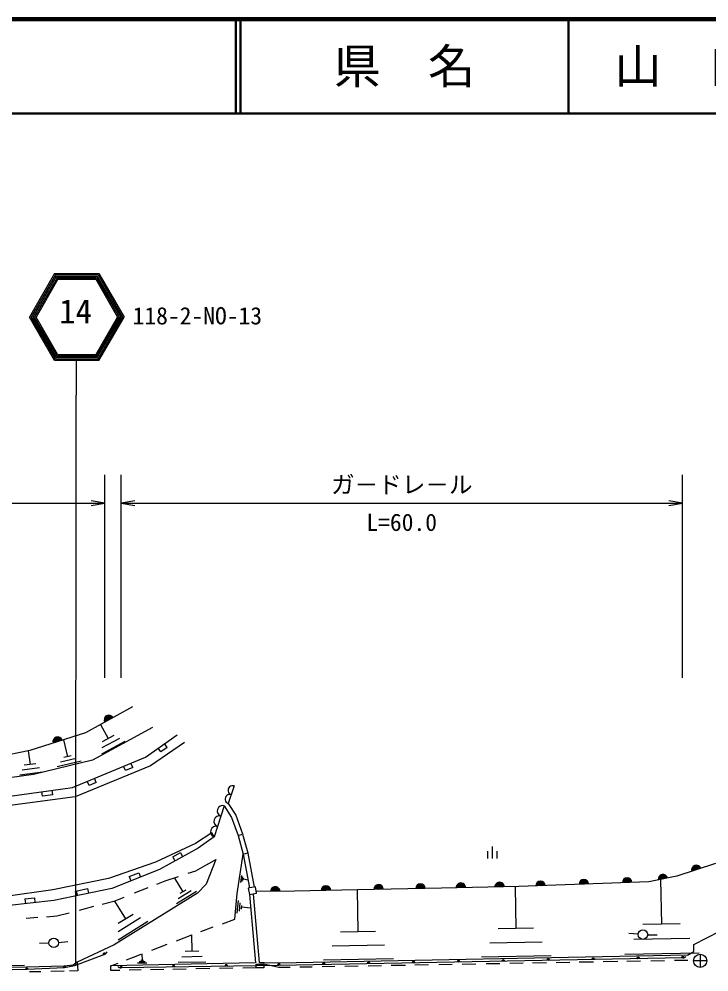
# Model space of a CAD drawing. Units: millimetres, scale not verified. Extents: x 40000 to 680000, y 20000 to 380000.
# Drawn here: x 274798 to 347899, y 279042 to 380000 of the extents above; entities that cross this region are included whole.
import ezdxf
from ezdxf.enums import TextEntityAlignment as Align

# ---------------------------------------------------------------- set-up
doc = ezdxf.new("R2010")
doc.units = ezdxf.units.MM
doc.header["$LTSCALE"] = 1000
for name, color, linetype, lineweight in [('M-BGD', 7, 'Continuous', 25), ('M-BMK-SRVR', 3, 'Continuous', 25), ('M-STR-STR3', 7, 'Continuous', 25), ('M-STR-STRC', 7, 'Continuous', 25), ('M-TTL', 2, 'Continuous', 140), ('M-TTL-FRAM', 2, 'Continuous', 50), ('M-TTL-LINE', 7, 'Continuous', 50)]:
    doc.layers.add(name, color=color, linetype=linetype, lineweight=lineweight)
doc.layers.add('M-TTL-TXT', color=7, linetype='Continuous')
doc.styles.add('ＭＳ ゴシック', font='')
doc.styles.get('ＭＳ ゴシック').set_extended_font_data('MS Gothic')

# ---------------------------------------------------------------- blocks, each defined once
blk = doc.blocks.new('open_arrow')
at = {"color": 0, "linetype": 'Continuous', "lineweight": -2}
blk.add_lwpolyline([(7.5, 1.25), (0, 0), (7.5, -1.25)], dxfattribs=at)

msp = doc.modelspace()

# ---------------------------------------------------------------- linework, layer by layer
at = {"layer": 'M-BGD'}
for p, q in [((286811, 307118), (281829, 304375)), ((288926, 304927), (282569, 301465)), ((283422, 305253), (284232, 303773)), ((281829, 304375), (275942, 302519)), ((284852, 304103), (283612, 303433)), ((288198, 301815), (291560, 304175)), ((279494, 303638), (279934, 301848)), ((286012, 303453), (283532, 302103)), ((285432, 303783), (283572, 302773)), ((292344, 303335), (288708, 300887)), ((290502, 302822), (290215, 303231)), ((275942, 302519), (265858, 300369)), ((275762, 302483), (275962, 301013)), ((280314, 301938), (279544, 301758)), ((289830, 302350), (289543, 302759)), ((290502, 302822), (289830, 302350)), ((276572, 301093), (275352, 300933)), ((282569, 301465), (276313, 299959)), ((281394, 301388), (278834, 300768)), ((280854, 301668), (279194, 301268)), ((280478, 298601), (288198, 301815)), ((288708, 300887), (280737, 297595)), ((286846, 300711), (286654, 301172)), ((276313, 299959), (266061, 298572)), ((277322, 300203), (274872, 299873)), ((276952, 300653), (275112, 300403)), ((286074, 300389), (285882, 300851)), ((286846, 300711), (286074, 300389)), ((282214, 298782), (282022, 299244)), ((282986, 299103), (282214, 298782)), ((282986, 299103), (282794, 299565)), ((264157, 296325), (280478, 298601)), ((277283, 297650), (277214, 298145)), ((278371, 297802), (278302, 298297)), ((297582, 298752), (296969, 296900)), ((280737, 297595), (267205, 295779)), ((278371, 297802), (277283, 297650)), ((296969, 296900), (297756, 295635)), ((296544, 296635), (295474, 293354)), ((296544, 296635), (297305, 295414)), ((297305, 295414), (298009, 293504)), ((297756, 295635), (298478, 293677)), ((295216, 293782), (293489, 292654)), ((295474, 293354), (293762, 292149)), ((295474, 293354), (295216, 293782)), ((298009, 293504), (298491, 293637)), ((298009, 293504), (298556, 291519)), ((298491, 293637), (299038, 291652)), ((293489, 292654), (289270, 290664)), ((293762, 292149), (289691, 289885)), ((324444, 291823), (324444, 291073)), ((324944, 292323), (324944, 291073)), ((325444, 291073), (325444, 291823)), ((291076, 291228), (291890, 291680)), ((291076, 291228), (291319, 290791)), ((291890, 291680), (292133, 291243)), ((295655, 290951), (294631, 288343)), ((294744, 290433), (295655, 290951)), ((297911, 287336), (298556, 291519)), ((298556, 291519), (299038, 291652)), ((298556, 291519), (299228, 287941)), ((299048, 291612), (299719, 288034)), ((289270, 290664), (284267, 288944)), ((289691, 289885), (284613, 287887)), ((294744, 290433), (293507, 289729)), ((348610, 290528), (344511, 289180)), ((284267, 288944), (278388, 287738)), ((286461, 289152), (287477, 289551)), ((286461, 289152), (286644, 288686)), ((287477, 289551), (287660, 289086)), ((291642, 289118), (290252, 288662)), ((291254, 288988), (292154, 287528)), ((293507, 289729), (292681, 289458)), ((298294, 288528), (298404, 289248)), ((298424, 288638), (298494, 289108)), ((298554, 288748), (298584, 288968)), ((299074, 288778), (298574, 288858)), ((344511, 289180), (341540, 288602)), ((342782, 288843), (342872, 284113)), ((278388, 287738), (273397, 287023)), ((284613, 287887), (278478, 286615)), ((280831, 287613), (282058, 287868)), ((282058, 287868), (282159, 287378)), ((288449, 287949), (286999, 287375)), ((290252, 288662), (289368, 288313)), ((294631, 288343), (293698, 287377)), ((299845, 288061), (299081, 287922)), ((299081, 287922), (299203, 287254)), ((299966, 287393), (299845, 288061)), ((310653, 287745), (304001, 287597)), ((310632, 287743), (310712, 283313)), ((319559, 287935), (310653, 287745)), ((327765, 288081), (319559, 287935)), ((327352, 288073), (327442, 283633)), ((341540, 288602), (327765, 288081)), ((275419, 286779), (276420, 286890)), ((275419, 286779), (275474, 286282)), ((276420, 286890), (276475, 286393)), ((285913, 286946), (284842, 286522)), ((293698, 287377), (284863, 281927)), ((293584, 287548), (291494, 286258)), ((293024, 287638), (291674, 286798)), ((292464, 287718), (291844, 287338)), ((297652, 284626), (297911, 287336)), ((299203, 287254), (299966, 287393)), ((299210, 287245), (299837, 280008)), ((299608, 287279), (300235, 280042)), ((304001, 287597), (299910, 287549)), ((278478, 286615), (273471, 286059)), ((282702, 285959), (281178, 285558)), ((284842, 286522), (283620, 286201)), ((284922, 286553), (286092, 284663)), ((297914, 285258), (298044, 286618)), ((298144, 285478), (298224, 286358)), ((298364, 285698), (298404, 286098)), ((299334, 285808), (298384, 285898)), ((276778, 284797), (275545, 284715)), ((278807, 284934), (277705, 284860)), ((280098, 285273), (278807, 284934)), ((286882, 285143), (285302, 284173)), ((287672, 284763), (285302, 283303)), ((288452, 284373), (285292, 282423)), ((294051, 283324), (295381, 283805)), ((296342, 284153), (297652, 284626)), ((344842, 284143), (340902, 284073)), ((291463, 282350), (293117, 282986)), ((293072, 282973), (293112, 281233)), ((312562, 283343), (308862, 283273)), ((329292, 283663), (325582, 283593)), ((340407, 283032), (339410, 283105)), ((341406, 282985), (342406, 282966)), ((346297, 281966), (349039, 283364)), ((277966, 282095), (276967, 282053)), ((278963, 282163), (279959, 282256)), ((284863, 281927), (280956, 280082)), ((288853, 281347), (290484, 281974)), ((313512, 281883), (307972, 281783)), ((330242, 282203), (324682, 282093)), ((345862, 282583), (339942, 282483)), ((346290, 281205), (346297, 281966)), ((283840, 280898), (280684, 279694)), ((286930, 280608), (287722, 280913)), ((287814, 280948), (287834, 280258)), ((294212, 280673), (292032, 280623)), ((293832, 281243), (292382, 281213)), ((345618, 280807), (302346, 279988)), ((331192, 280733), (323782, 280593)), ((346872, 281023), (338982, 280883)), ((345618, 280807), (346290, 281205)), ((275372, 279733), (270492, 279673)), ((279565, 279667), (275585, 279533)), ((280516, 279770), (279565, 279667)), ((280684, 279694), (279610, 279483)), ((280956, 280082), (280516, 279770)), ((280956, 280082), (281024, 279142)), ((284515, 279190), (284519, 279695)), ((299802, 279995), (284519, 279695)), ((284519, 279695), (285286, 279986)), ((302323, 279742), (285609, 279465)), ((286190, 280328), (286930, 280608)), ((288324, 279968), (287344, 279958)), ((288154, 280118), (287514, 280108)), ((287974, 280258), (287684, 280258)), ((294582, 280093), (291672, 280033)), ((299929, 279484), (299929, 279876)), ((299929, 279876), (300731, 279875)), ((300765, 279990), (300280, 279990)), ((300731, 279875), (300730, 279483)), ((302340, 279496), (300731, 279875)), ((302346, 279988), (300765, 279990)), ((345144, 280536), (302323, 279742)), ((314462, 280423), (307072, 280283)), ((313204, 279690), (311792, 279665)), ((315738, 279736), (314239, 279709)), ((318176, 279779), (316740, 279754)), ((320675, 279824), (319262, 279799)), ((323202, 279869), (321759, 279843)), ((325742, 279915), (324284, 279889)), ((328214, 279959), (326811, 279934)), ((330681, 280003), (329208, 279977)), ((333170, 280048), (331701, 280021)), ((335673, 280092), (334165, 280065)), ((338230, 280138), (336705, 280111)), ((340659, 280182), (339198, 280155)), ((343195, 280227), (341752, 280201)), ((345671, 280271), (344253, 280246)), ((275585, 279533), (251585, 279235)), ((275625, 279285), (260343, 279056)), ((279610, 279483), (275625, 279285)), ((277105, 279067), (275901, 279042)), ((279569, 279119), (278155, 279089)), ((281024, 279142), (280153, 279128)), ((285490, 279209), (284515, 279190)), ((287745, 279252), (286472, 279227)), ((290127, 279297), (288734, 279271)), ((292500, 279342), (291109, 279316)), ((295027, 279391), (293533, 279362)), ((297436, 279436), (296043, 279410)), ((299929, 279484), (298526, 279457)), ((300730, 279483), (299929, 279484)), ((303530, 279517), (302340, 279496)), ((305867, 279559), (304536, 279535)), ((308259, 279602), (306927, 279578)), ((310742, 279646), (309312, 279621))]:
    msp.add_line(p, q, dxfattribs=at)
for centre in [(340906, 282995), (278466, 282117)]:
    msp.add_circle(centre, 500, dxfattribs=at)
for centre, radius, start, end in [((284320, 305746), 500, 28.8396, 208.8396), ((284320, 305746), 500, 28.8396, 208.8396), ((284320, 305746), 450, 28.8396, 208.8396), ((284320, 305746), 400, 28.8396, 208.8396), ((284320, 305746), 350, 28.8396, 208.8396), ((284320, 305746), 300, 28.8396, 208.8396), ((284320, 305746), 250, 28.8396, 208.8396), ((284320, 305746), 200, 28.8396, 208.8396), ((284320, 305746), 150, 28.8396, 208.8396), ((284320, 305746), 100, 28.8396, 208.8396), ((284320, 305746), 50, 28.8396, 208.8396), ((278886, 303447), 500, 17.49291, 197.49291), ((278886, 303447), 500, 17.49291, 197.49291), ((278886, 303447), 450, 17.49291, 197.49291), ((278886, 303447), 400, 17.49291, 197.49291), ((278886, 303447), 350, 17.49291, 197.49291), ((278886, 303447), 300, 17.49291, 197.49291), ((278886, 303447), 250, 17.49291, 197.49291), ((278886, 303447), 200, 17.49291, 197.49291), ((278886, 303447), 150, 17.49291, 197.49291), ((278886, 303447), 100, 17.49291, 197.49291), ((278886, 303447), 50, 17.49291, 197.49291), ((297122, 297363), 488, 71.66856, 251.66856), ((297429, 298289), 488, 71.66856, 251.66856), ((296366, 296088), 575, 71.93402, 251.93402), ((296009, 294995), 575, 71.93402, 251.93402), ((295652, 293901), 575, 71.93402, 251.93402), ((346561, 289854), 500, 18.20208, 198.20208), ((346561, 289854), 500, 18.20208, 198.20208), ((346561, 289854), 450, 18.20208, 198.20208), ((346561, 289854), 400, 18.20208, 198.20208), ((346561, 289854), 350, 18.20208, 198.20208), ((346561, 289854), 300, 18.20208, 198.20208), ((346561, 289854), 250, 18.20208, 198.20208), ((346561, 289854), 200, 18.20208, 198.20208), ((346561, 289854), 150, 18.20208, 198.20208), ((346561, 289854), 100, 18.20208, 198.20208), ((346561, 289854), 50, 18.20208, 198.20208), ((334652, 288342), 500, 2.16735, 182.16735), ((334652, 288342), 500, 2.16735, 182.16735), ((334652, 288342), 450, 2.16735, 182.16735), ((334652, 288342), 400, 2.16735, 182.16735), ((339244, 288515), 500, 2.16735, 182.16735), ((339244, 288515), 500, 2.16735, 182.16735), ((339244, 288515), 450, 2.16735, 182.16735), ((339244, 288515), 400, 2.16735, 182.16735), ((339244, 288515), 350, 2.16735, 182.16735), ((339244, 288515), 300, 2.16735, 182.16735), ((339244, 288515), 250, 2.16735, 182.16735), ((343026, 288891), 500, 11.00174, 191.00174), ((343026, 288891), 500, 11.00174, 191.00174), ((343026, 288891), 450, 11.00174, 191.00174), ((343026, 288891), 400, 11.00174, 191.00174), ((343026, 288891), 350, 11.00174, 191.00174), ((343026, 288891), 300, 11.00174, 191.00174), ((343026, 288891), 250, 11.00174, 191.00174), ((343026, 288891), 200, 11.00174, 191.00174), ((343026, 288891), 150, 11.00174, 191.00174), ((343026, 288891), 100, 11.00174, 191.00174), ((343026, 288891), 50, 11.00174, 191.00174), ((301955, 287573), 500, 0.67282, 180.67282), ((301955, 287573), 500, 0.67282, 180.67282), ((301955, 287573), 450, 0.67282, 180.67282), ((301955, 287573), 400, 0.67282, 180.67282), ((301955, 287573), 350, 0.67282, 180.67282), ((301955, 287573), 300, 0.67282, 180.67282), ((301955, 287573), 250, 0.67282, 180.67282), ((301955, 287573), 200, 0.67282, 180.67282), ((307327, 287671), 500, 1.2702, 181.2702), ((307327, 287671), 500, 1.2702, 181.2702), ((307327, 287671), 450, 1.2702, 181.2702), ((307327, 287671), 400, 1.2702, 181.2702), ((307327, 287671), 350, 1.2702, 181.2702), ((307327, 287671), 300, 1.2702, 181.2702), ((307327, 287671), 250, 1.2702, 181.2702), ((307327, 287671), 200, 1.2702, 181.2702), ((307327, 287671), 150, 1.2702, 181.2702), ((307327, 287671), 100, 1.2702, 181.2702), ((312879, 287792), 500, 1.22348, 181.22348), ((312879, 287792), 500, 1.22348, 181.22348), ((312879, 287792), 450, 1.22348, 181.22348), ((312879, 287792), 400, 1.22348, 181.22348), ((312879, 287792), 350, 1.22348, 181.22348), ((312879, 287792), 300, 1.22348, 181.22348), ((312879, 287792), 250, 1.22348, 181.22348), ((312879, 287792), 200, 1.22348, 181.22348), ((312879, 287792), 150, 1.22348, 181.22348), ((312879, 287792), 100, 1.22348, 181.22348), ((312879, 287792), 50, 1.22348, 181.22348), ((317332, 287888), 500, 1.22348, 181.22348), ((317332, 287888), 500, 1.22348, 181.22348), ((317332, 287888), 450, 1.22348, 181.22348), ((317332, 287888), 400, 1.22348, 181.22348), ((317332, 287888), 350, 1.22348, 181.22348), ((317332, 287888), 300, 1.22348, 181.22348), ((317332, 287888), 250, 1.22348, 181.22348), ((317332, 287888), 200, 1.22348, 181.22348), ((317332, 287888), 150, 1.22348, 181.22348), ((317332, 287888), 100, 1.22348, 181.22348), ((317332, 287888), 50, 1.22348, 181.22348), ((321610, 287972), 500, 1.01831, 181.01831), ((321610, 287972), 500, 1.01831, 181.01831), ((321610, 287972), 450, 1.01831, 181.01831), ((321610, 287972), 400, 1.01831, 181.01831), ((321610, 287972), 350, 1.01831, 181.01831), ((321610, 287972), 300, 1.01831, 181.01831), ((321610, 287972), 250, 1.01831, 181.01831), ((321610, 287972), 200, 1.01831, 181.01831), ((321610, 287972), 150, 1.01831, 181.01831), ((321610, 287972), 100, 1.01831, 181.01831), ((321610, 287972), 50, 1.01831, 181.01831), ((325713, 288044), 500, 1.01831, 181.01831), ((325713, 288044), 500, 1.01831, 181.01831), ((325713, 288044), 450, 1.01831, 181.01831), ((325713, 288044), 400, 1.01831, 181.01831), ((325713, 288044), 350, 1.01831, 181.01831), ((325713, 288044), 300, 1.01831, 181.01831), ((325713, 288044), 250, 1.01831, 181.01831), ((325713, 288044), 200, 1.01831, 181.01831), ((325713, 288044), 150, 1.01831, 181.01831), ((325713, 288044), 100, 1.01831, 181.01831), ((325713, 288044), 50, 1.01831, 181.01831), ((330061, 288168), 500, 2.16735, 182.16735), ((330061, 288168), 500, 2.16735, 182.16735), ((330061, 288168), 450, 2.16735, 182.16735), ((330061, 288168), 400, 2.16735, 182.16735), ((330061, 288168), 350, 2.16735, 182.16735), ((330061, 288168), 300, 2.16735, 182.16735), ((330061, 288168), 250, 2.16735, 182.16735), ((330061, 288168), 200, 2.16735, 182.16735), ((330061, 288168), 150, 2.16735, 182.16735), ((330061, 288168), 100, 2.16735, 182.16735), ((330061, 288168), 50, 2.16735, 182.16735), ((334652, 288342), 350, 2.16735, 182.16735), ((334652, 288342), 300, 2.16735, 182.16735), ((334652, 288342), 250, 2.16735, 182.16735), ((334652, 288342), 200, 2.16735, 182.16735), ((334652, 288342), 150, 2.16735, 182.16735), ((334652, 288342), 100, 2.16735, 182.16735), ((334652, 288342), 50, 2.16735, 182.16735), ((339244, 288515), 200, 2.16735, 182.16735), ((339244, 288515), 150, 2.16735, 182.16735), ((339244, 288515), 100, 2.16735, 182.16735), ((339244, 288515), 50, 2.16735, 182.16735), ((301955, 287573), 150, 0.67282, 180.67282), ((301955, 287573), 100, 0.67282, 180.67282), ((301955, 287573), 50, 0.67282, 180.67282), ((307327, 287671), 50, 1.2702, 181.2702), ((283840, 280898), 150, 20.86463, 200.86463), ((283840, 280898), 100, 20.86463, 200.86463), ((283840, 280898), 50, 20.86463, 200.86463), ((283662, 281365), 500, 290.86463, 335.86463), ((345144, 280536), 150, 1.06325, 181.06325), ((345135, 281036), 500, 271.06325, 316.06325), ((291180, 279557), 150, 0.94852, 180.94852), ((291180, 279557), 100, 0.94852, 180.94852), ((296751, 279649), 150, 0.94852, 180.94852), ((296751, 279649), 100, 0.94852, 180.94852), ((296751, 279649), 50, 0.94852, 180.94852), ((302323, 279742), 150, 1.06325, 180.94852), ((302323, 279742), 100, 1.06325, 180.94852), ((302323, 279742), 50, 1.06325, 180.94852), ((307081, 279830), 150, 1.06325, 181.06325), ((307081, 279830), 100, 1.06325, 181.06325), ((307081, 279830), 50, 1.06325, 181.06325), ((311839, 279918), 150, 1.06325, 181.06325), ((311839, 279918), 100, 1.06325, 181.06325), ((311839, 279918), 50, 1.06325, 181.06325), ((316597, 280006), 150, 1.06325, 181.06325), ((316597, 280006), 100, 1.06325, 181.06325), ((316597, 280006), 50, 1.06325, 181.06325), ((321354, 280095), 150, 1.06325, 181.06325), ((321354, 280095), 100, 1.06325, 181.06325), ((321354, 280095), 50, 1.06325, 181.06325), ((326112, 280183), 150, 1.06325, 181.06325), ((326112, 280183), 100, 1.06325, 181.06325), ((326112, 280183), 50, 1.06325, 181.06325), ((330870, 280271), 150, 1.06325, 181.06325), ((330870, 280271), 100, 1.06325, 181.06325), ((330870, 280271), 50, 1.06325, 181.06325), ((335628, 280360), 150, 1.06325, 181.06325), ((335628, 280360), 100, 1.06325, 181.06325), ((335628, 280360), 50, 1.06325, 181.06325), ((340386, 280448), 150, 1.06325, 181.06325), ((340386, 280448), 100, 1.06325, 181.06325), ((340386, 280448), 50, 1.06325, 181.06325), ((345144, 280536), 100, 1.06325, 181.06325), ((345144, 280536), 50, 1.06325, 181.06325), ((275625, 279285), 150, 2.83174, 180.8591), ((275625, 279285), 100, 2.83174, 180.8591), ((275625, 279285), 50, 2.83174, 180.8591), ((279610, 279483), 150, 11.16581, 182.83174), ((279610, 279483), 100, 11.16581, 182.83174), ((279610, 279483), 50, 11.16581, 182.83174), ((285600, 279965), 500, 225.94852, 270.94852), ((285609, 279465), 150, 0.94852, 180.94852), ((285609, 279465), 100, 0.94852, 180.94852), ((285609, 279465), 50, 0.94852, 180.94852), ((291180, 279557), 50, 0.94852, 180.94852)]:
    msp.add_arc(centre, radius, start, end, dxfattribs=at)
at = {"layer": 'M-BMK-SRVR'}
for p, q in [((346972, 280925), (346972, 279525)), ((347672, 280225), (346272, 280225))]:
    msp.add_line(p, q, dxfattribs=at)
msp.add_circle((346972, 280225), 700, dxfattribs=at)
at = {"layer": 'M-STR-STR3'}
for p, q in [((283886, 310188), (283886, 331711)), ((285609, 310188), (285609, 331711)), ((345094, 310188), (345094, 331711)), ((121703, 328713), (283886, 328713)), ((285609, 328713), (345094, 328713))]:
    msp.add_line(p, q, dxfattribs=at)
at = {"layer": 'M-STR-STRC'}
for p, q in [((278569, 353033), (275913, 348433)), ((278656, 352883), (276087, 348433)), ((278742, 352733), (276260, 348433)), ((278829, 352583), (276433, 348433)), ((278916, 352433), (276606, 348433)), ((278569, 353033), (283262, 353033)), ((278656, 352883), (283175, 352883)), ((278742, 352733), (283089, 352733)), ((278829, 352583), (283002, 352583)), ((278916, 352433), (282916, 352433)), ((282916, 352433), (285225, 348433)), ((283002, 352583), (285398, 348433)), ((283089, 352733), (285571, 348433)), ((283175, 352883), (285745, 348433)), ((283262, 353033), (285918, 348433)), ((278569, 343833), (275913, 348433)), ((278656, 343983), (276087, 348433)), ((278742, 344133), (276260, 348433)), ((278829, 344283), (276433, 348433)), ((278916, 344433), (276606, 348433)), ((282916, 344433), (285225, 348433)), ((283002, 344283), (285398, 348433)), ((283089, 344133), (285571, 348433)), ((283175, 343983), (285745, 348433)), ((283262, 343833), (285918, 348433)), ((283002, 344283), (278829, 344283)), ((282916, 344433), (278916, 344433)), ((283262, 343833), (278569, 343833)), ((283175, 343983), (278656, 343983)), ((283089, 344133), (278742, 344133)), ((280866, 343833), (280866, 340134)), ((280829, 279816), (280866, 340134))]:
    msp.add_line(p, q, dxfattribs=at)
at = {"layer": 'M-TTL'}
msp.add_line((680000, 380000), (40000, 380000), dxfattribs=at)
at = {"layer": 'M-TTL-FRAM'}
msp.add_line((280831, 287613), (280932, 287124), dxfattribs=at)
at = {"layer": 'M-TTL-LINE'}
for p, q in [((297750, 380000), (297750, 370000)), ((298250, 380000), (298250, 370000)), ((333000, 380000), (333000, 370000)), ((40000, 370000), (680000, 370000))]:
    msp.add_line(p, q, dxfattribs=at)

# ---------------------------------------------------------------- block references
at = {"layer": 'M-STR-STR3', "xscale": 193, "yscale": 193, "rotation": 180}
for p in [(283886, 328713), (345094, 328713)]:
    msp.add_blockref('open_arrow', p, dxfattribs=at)
at = {"layer": 'M-STR-STR3', "xscale": 193, "yscale": 193}
msp.add_blockref('open_arrow', (285609, 328713), dxfattribs=at)

# ---------------------------------------------------------------- texts
at = {"layer": 'M-STR-STR3', "style": 'ＭＳ ゴシック'}
for s, p in [('ガ－ドレ－ル', (307851, 329213)), ('L=60.0', (311601, 325215))]:
    msp.add_text(s, height=1833, dxfattribs=at).set_placement(p, align=Align.BOTTOM_LEFT)
at = {"layer": 'M-STR-STRC', "style": 'ＭＳ ゴシック'}
for s, height, p in [('14', 2566, (279036, 346983)), ('118-2-NO-13', 1833, (286831, 347099))]:
    msp.add_text(s, height=height, dxfattribs=at).set_placement(p, align=Align.BOTTOM_LEFT)
at = {"layer": 'M-TTL-TXT', "style": 'ＭＳ ゴシック'}
for s, p in [('県\u3000名', (315625, 375000)), ('山\u3000口\u3000県', (350375, 375000))]:
    msp.add_text(s, height=3666, dxfattribs=at).set_placement(p, align=Align.MIDDLE_CENTER)

doc.saveas('drawing.dxf')
